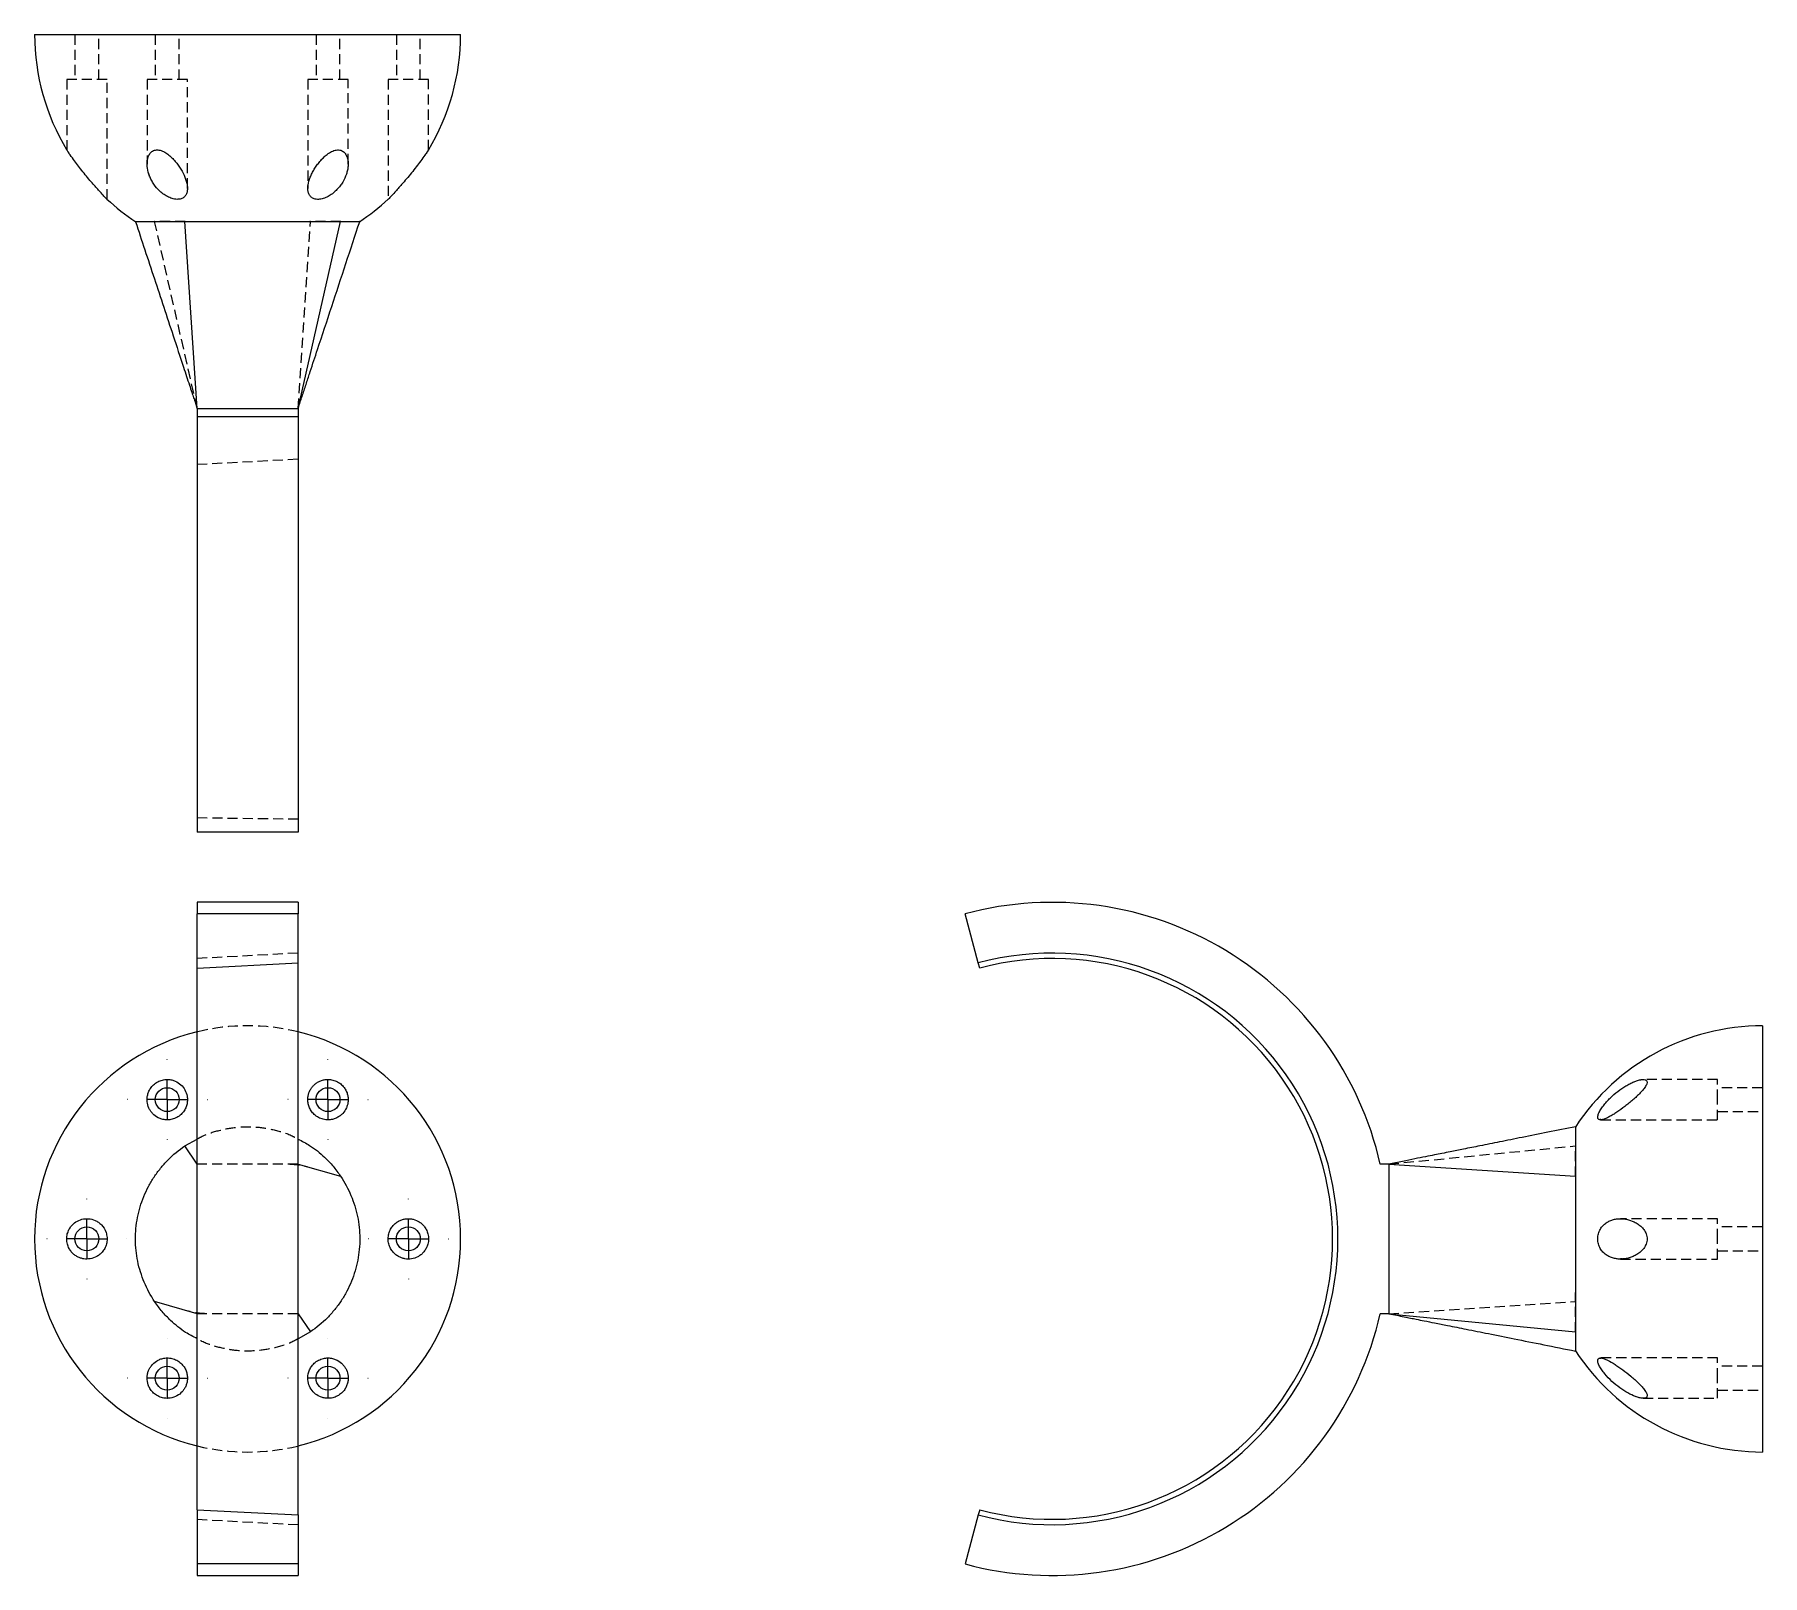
# Model space of a CAD drawing. Header units: millimetres. Extents: x 56 to 273, y 15 to 208.
import ezdxf

# ---------------------------------------------------------------- set-up
doc = ezdxf.new("R2010")
doc.units = ezdxf.units.MM
doc.linetypes.add('HIDDEN', pattern=[1.905, 1.27, -0.635])
doc.layers.add('10', color=7, linetype='Continuous')

# ---------------------------------------------------------------- blocks, each defined once
blk = doc.blocks.new('SW_CENTERMARKSYMBOL_0')
at = {"layer": '10', "color": 0}
for p, q in [((0, 5), (0, 5.03)), ((0, 0), (0, 2.5)), ((-5, 0), (-5.03, 0)), ((0, 0), (-2.5, 0)), ((0, 0), (0, -2.5)), ((0, 0), (2.5, 0)), ((5, 0), (5.03, 0)), ((0, -5), (0, -5.03))]:
    blk.add_line(p, q, dxfattribs=at)
blk = doc.blocks.new('SW_CENTERMARKSYMBOL_1')
at = {"layer": '10', "color": 0}
for p, q in [((0, 5), (0, 5.03)), ((0, 0), (0, 2.5)), ((-5, 0), (-5.03, 0)), ((0, 0), (-2.5, 0)), ((0, 0), (0, -2.5)), ((0, 0), (2.5, 0)), ((5, 0), (5.03, 0)), ((0, -5), (0, -5.03))]:
    blk.add_line(p, q, dxfattribs=at)
blk = doc.blocks.new('SW_CENTERMARKSYMBOL_2')
at = {"layer": '10', "color": 0}
for p, q in [((0, 5), (0, 5.03)), ((0, 0), (0, 2.5)), ((-5, 0), (-5.03, 0)), ((0, 0), (-2.5, 0)), ((0, 0), (0, -2.5)), ((0, 0), (2.5, 0)), ((5, 0), (5.03, 0)), ((0, -5), (0, -5.03))]:
    blk.add_line(p, q, dxfattribs=at)
blk = doc.blocks.new('SW_CENTERMARKSYMBOL_3')
at = {"layer": '10', "color": 0}
for p, q in [((0, 5), (0, 5.03)), ((0, 0), (0, 2.5)), ((-5, 0), (-5.03, 0)), ((0, 0), (-2.5, 0)), ((0, 0), (0, -2.5)), ((0, 0), (2.5, 0)), ((5, 0), (5.03, 0)), ((0, -5), (0, -5.03))]:
    blk.add_line(p, q, dxfattribs=at)
blk = doc.blocks.new('SW_CENTERMARKSYMBOL_4')
at = {"layer": '10', "color": 0}
for p, q in [((0, 5), (0, 5.03)), ((0, 0), (0, 2.5)), ((-5, 0), (-5.03, 0)), ((0, 0), (-2.5, 0)), ((0, 0), (0, -2.5)), ((0, 0), (2.5, 0)), ((5, 0), (5.03, 0)), ((0, -5), (0, -5.03))]:
    blk.add_line(p, q, dxfattribs=at)
blk = doc.blocks.new('SW_CENTERMARKSYMBOL_5')
at = {"layer": '10', "color": 0}
for p, q in [((0, 5), (0, 5.03)), ((0, 0), (0, 2.5)), ((-5, 0), (-5.03, 0)), ((0, 0), (-2.5, 0)), ((0, 0), (0, -2.5)), ((0, 0), (2.5, 0)), ((5, 0), (5.03, 0)), ((0, -5), (0, -5.03))]:
    blk.add_line(p, q, dxfattribs=at)

msp = doc.modelspace()

# ---------------------------------------------------------------- linework, layer by layer
at = {"color": 7, "linetype": 'Continuous', "lineweight": 25}
for p, q in [((56.28, 208), (109.72, 208)), ((76.67, 161.12), (75.13, 184.56)), ((89.33, 161.12), (94.66, 184.56)), ((76.67, 161.12), (89.33, 161.12)), ((76.67, 161.12), (76.67, 160.06)), ((89.33, 161.12), (89.33, 160.06)), ((89.33, 160.06), (76.67, 160.06)), ((76.67, 160.06), (76.67, 108)), ((89.33, 160.06), (89.33, 108)), ((89.33, 108), (76.67, 108)), ((89.33, 99.2), (76.67, 99.2)), ((76.67, 99.2), (76.67, 97.76)), ((89.33, 97.76), (76.67, 97.76)), ((76.67, 90.96), (76.67, 97.76)), ((89.33, 99.2), (89.33, 97.76)), ((89.33, 91.61), (89.33, 97.76)), ((174.65, 91.61), (173, 97.76)), ((76.67, 90.96), (89.33, 91.61)), ((89.33, 22.39), (89.33, 91.61)), ((174.82, 90.96), (174.65, 91.61)), ((76.67, 23.04), (76.67, 90.96)), ((273, 83.72), (273, 30.28)), ((75.13, 68.66), (76.67, 69.52)), ((76.67, 66.38), (75.13, 68.66)), ((89.33, 66.38), (94.66, 64.87)), ((226.12, 66.38), (225.06, 66.38)), ((226.12, 66.38), (226.12, 47.62)), ((226.12, 66.38), (249.56, 64.87)), ((76.67, 47.62), (71.34, 49.13)), ((89.33, 47.62), (90.87, 45.34)), ((226.12, 47.62), (225.06, 47.62)), ((226.12, 47.62), (249.56, 45.34)), ((90.87, 45.34), (89.33, 44.48)), ((76.67, 23.04), (89.33, 22.39)), ((76.67, 23.04), (76.67, 16.24)), ((89.33, 22.39), (89.33, 16.24)), ((174.65, 22.39), (173, 16.24)), ((174.82, 23.04), (174.65, 22.39)), ((89.33, 16.24), (76.67, 16.24)), ((76.67, 16.24), (76.67, 14.8)), ((89.33, 16.24), (89.33, 14.8)), ((76.67, 14.8), (89.33, 14.8))]:
    msp.add_line(p, q, dxfattribs=at)
at = {"color": 7, "linetype": 'HIDDEN', "lineweight": 18}
for p, q in [((61.34, 208), (61.34, 202.37)), ((64.34, 202.37), (64.34, 208)), ((71.42, 208), (71.42, 202.37)), ((74.42, 202.37), (74.42, 208)), ((91.58, 208), (91.58, 202.37)), ((94.58, 202.37), (94.58, 208)), ((101.66, 208), (101.66, 202.37)), ((104.66, 202.37), (104.66, 208)), ((65.37, 202.37), (60.31, 202.37)), ((60.31, 202.37), (60.31, 193.52)), ((65.37, 187.36), (65.37, 202.37)), ((75.45, 202.37), (70.39, 202.37)), ((70.39, 202.37), (70.39, 191.77)), ((75.45, 188.72), (75.45, 202.37)), ((95.61, 202.37), (90.55, 202.37)), ((90.55, 202.37), (90.55, 188.72)), ((95.61, 191.77), (95.61, 202.37)), ((105.69, 202.37), (100.63, 202.37)), ((100.63, 202.37), (100.63, 187.36)), ((105.69, 193.52), (105.69, 202.37)), ((92.06, 192.08), (92.58, 192.63)), ((70.7, 190.29), (70.57, 190.65)), ((75.45, 188.71), (75.45, 188.72)), ((76.67, 161.12), (71.34, 184.56)), ((89.33, 161.12), (90.87, 184.56)), ((90.87, 184.56), (90.82, 184.56)), ((89.33, 154.75), (76.67, 154.08)), ((76.67, 109.82), (89.33, 109.65)), ((89.33, 92.83), (76.67, 92.16)), ((256.78, 76.65), (257.31, 76.85)), ((257.46, 76.89), (258.04, 76.98)), ((267.37, 76.99), (258.04, 76.99)), ((258.04, 76.99), (258.04, 76.99)), ((267.37, 74.46), (267.37, 76.99)), ((273, 75.96), (267.37, 75.96)), ((267.37, 71.93), (267.37, 74.46)), ((252.72, 71.95), (252.6, 71.96)), ((252.7, 71.93), (267.37, 71.93)), ((267.37, 72.96), (273, 72.96)), ((226.12, 66.38), (249.56, 68.66)), ((89.33, 66.38), (76.67, 66.38)), ((267.37, 59.53), (255.18, 59.53)), ((255.18, 59.53), (255.18, 59.53)), ((267.37, 57), (267.37, 59.53)), ((273, 58.5), (267.37, 58.5)), ((267.37, 54.47), (267.37, 57)), ((255.45, 54.49), (255.19, 54.49)), ((255.19, 54.47), (267.37, 54.47)), ((267.37, 55.5), (273, 55.5)), ((249.56, 49.13), (249.56, 50.27)), ((226.12, 47.62), (249.56, 49.13)), ((89.33, 47.62), (76.67, 47.62)), ((252.61, 42.06), (252.72, 42.05)), ((267.37, 42.07), (252.71, 42.07)), ((267.37, 39.54), (267.37, 42.07)), ((273, 41.04), (267.37, 41.04)), ((267.37, 37.01), (267.37, 39.54)), ((257.15, 37.2), (256.78, 37.36)), ((258.02, 37.01), (267.37, 37.01)), ((267.37, 38.04), (273, 38.04)), ((76.67, 21.84), (89.33, 21.17))]:
    msp.add_line(p, q, dxfattribs=at)
at = {"color": 7, "linetype": 'Continuous', "lineweight": 25}
for centre in [(72.92, 74.46), (93.08, 74.46), (62.84, 57), (103.16, 57), (72.92, 39.54), (93.08, 39.54)]:
    msp.add_circle(centre, 1.5, dxfattribs=at)
for centre, radius, start, end in [((84.41, 208.05), 28.13, 180.105, 211.1028), ((81.59, 208.05), 28.13, 328.8957, 359.895), ((84.41, 208.05), 28.13, 227.3581, 236.7221), ((81.59, 208.05), 28.13, 303.279, 312.6303), ((183.92, 57), 42.2, 12.8396, 105), ((183.92, 57), 35.83, 255, 105), ((183.92, 57), 35.16, 255, 105), ((83, 57), 26.72, 103.7002, 180), ((83, 57), 26.72, 283.7002, 76.2998), ((273.05, 55.59), 28.13, 90.105, 146.7219), ((83, 57), 26.72, 180, 256.2998), ((183.92, 57), 42.2, 255, 347.1604), ((273.05, 58.41), 28.13, 213.2792, 269.895)]:
    msp.add_arc(centre, radius, start, end, dxfattribs=at)
at = {"color": 7, "linetype": 'HIDDEN', "lineweight": 18}
for start, end in [(76.2998, 103.7002), (256.2998, 283.7002)]:
    msp.add_arc((83, 57), 26.72, start, end, dxfattribs=at)
at = {"color": 7, "linetype": 'Continuous', "lineweight": 25}
for points, knots in [([(65.35, 187.36), (65.36, 187.36), (65.37, 187.34), (65.22, 187.5), (64.87, 187.87), (64.38, 188.4), (63.86, 188.99), (63.34, 189.58), (62.78, 190.25), (62.2, 190.96), (61.65, 191.67), (61.11, 192.39), (60.67, 193.02), (60.41, 193.39), (60.31, 193.54), (60.32, 193.53), (60.32, 193.52)], [0, 0, 0, 0, 0.0275418, 0.0883595, 0.1622668, 0.2608957, 0.3314124, 0.4037199, 0.4929333, 0.5843033, 0.6698942, 0.7575938, 0.864771, 0.932452, 0.9790029, 1, 1, 1, 1]), ([(70.61, 190.48), (70.67, 190.32), (70.74, 190.15), (70.89, 189.82), (70.98, 189.65), (71.28, 189.17), (71.51, 188.85), (71.94, 188.41), (72.09, 188.27), (72.42, 188.01), (72.6, 187.88), (72.98, 187.66), (73.17, 187.57), (73.58, 187.42), (73.78, 187.37), (74.18, 187.33), (74.36, 187.34), (74.69, 187.41), (74.84, 187.48), (75.07, 187.65), (75.17, 187.75), (75.31, 187.98), (75.37, 188.11), (75.43, 188.39), (75.45, 188.53), (75.45, 188.83), (75.44, 188.99), (75.37, 189.46), (75.27, 189.79), (75, 190.45), (74.84, 190.79), (74.43, 191.46), (74.19, 191.78), (73.79, 192.26), (73.65, 192.42), (73.34, 192.71), (73.18, 192.86), (72.83, 193.12), (72.65, 193.23), (72.26, 193.42), (72.06, 193.49), (71.77, 193.54), (71.67, 193.54), (71.49, 193.53), (71.4, 193.52), (71.15, 193.44), (71.01, 193.35), (70.78, 193.14), (70.7, 193.01), (70.55, 192.74), (70.5, 192.59), (70.43, 192.29), (70.4, 192.13), (70.38, 191.81), (70.39, 191.64), (70.43, 191.15), (70.5, 190.82), (70.61, 190.48)], [0, 0, 0, 0, 0.03125, 0.03125, 0.0625, 0.0625, 0.125, 0.125, 0.15625, 0.15625, 0.1875, 0.1875, 0.21875, 0.21875, 0.25, 0.25, 0.28125, 0.28125, 0.3125, 0.3125, 0.34375, 0.34375, 0.375, 0.375, 0.40625, 0.40625, 0.4375, 0.4375, 0.5, 0.5, 0.5625, 0.5625, 0.625, 0.625, 0.65625, 0.65625, 0.6875, 0.6875, 0.71875, 0.71875, 0.75, 0.75, 0.765625, 0.765625, 0.78125, 0.78125, 0.8125, 0.8125, 0.84375, 0.84375, 0.875, 0.875, 0.90625, 0.90625, 0.9375, 0.9375, 1, 1, 1, 1]), ([(92.07, 192.1), (91.94, 191.94), (91.81, 191.77), (91.57, 191.45), (91.46, 191.28), (91.26, 190.95), (91.17, 190.78), (91, 190.45), (90.93, 190.28), (90.73, 189.78), (90.63, 189.46), (90.56, 188.98), (90.55, 188.82), (90.55, 188.53), (90.57, 188.38), (90.64, 188.11), (90.69, 187.98), (90.84, 187.75), (90.93, 187.64), (91.11, 187.51), (91.18, 187.48), (91.32, 187.42), (91.4, 187.39), (91.57, 187.36), (91.66, 187.34), (91.84, 187.34), (91.94, 187.34), (92.13, 187.36), (92.23, 187.38), (92.43, 187.43), (92.54, 187.46), (92.84, 187.57), (93.04, 187.67), (93.41, 187.89), (93.59, 188.01), (93.92, 188.28), (94.07, 188.42), (94.35, 188.72), (94.48, 188.87), (94.72, 189.18), (94.83, 189.34), (95.12, 189.83), (95.28, 190.16), (95.44, 190.66), (95.49, 190.83), (95.56, 191.16), (95.59, 191.33), (95.61, 191.65), (95.62, 191.82), (95.6, 192.14), (95.57, 192.3), (95.5, 192.6), (95.44, 192.74), (95.3, 193.02), (95.21, 193.14), (94.98, 193.36), (94.84, 193.44), (94.51, 193.54), (94.32, 193.55), (93.93, 193.49), (93.73, 193.42), (93.35, 193.23), (93.16, 193.11), (92.82, 192.85), (92.65, 192.71), (92.35, 192.41), (92.21, 192.26), (92.07, 192.1)], [0, 0, 0, 0, 0.03125, 0.03125, 0.0625, 0.0625, 0.09375, 0.09375, 0.125, 0.125, 0.1875, 0.1875, 0.21875, 0.21875, 0.25, 0.25, 0.28125, 0.28125, 0.3125, 0.3125, 0.328125, 0.328125, 0.34375, 0.34375, 0.359375, 0.359375, 0.375, 0.375, 0.390625, 0.390625, 0.40625, 0.40625, 0.4375, 0.4375, 0.46875, 0.46875, 0.5, 0.5, 0.53125, 0.53125, 0.5625, 0.5625, 0.625, 0.625, 0.65625, 0.65625, 0.6875, 0.6875, 0.71875, 0.71875, 0.75, 0.75, 0.78125, 0.78125, 0.8125, 0.8125, 0.84375, 0.84375, 0.875, 0.875, 0.90625, 0.90625, 0.9375, 0.9375, 0.96875, 0.96875, 1, 1, 1, 1]), ([(105.68, 193.52), (105.68, 193.52), (105.68, 193.52), (105.52, 193.29), (105.21, 192.84), (104.73, 192.18), (104.16, 191.42), (103.56, 190.66), (102.93, 189.91), (102.37, 189.25), (101.87, 188.68), (101.4, 188.16), (100.99, 187.72), (100.73, 187.44), (100.62, 187.33), (100.64, 187.35), (100.64, 187.36)], [0, 0, 0, 0, 0.035794, 0.089068, 0.166221, 0.265693, 0.359509, 0.456135, 0.548216, 0.642735, 0.708579, 0.776022, 0.867964, 0.927368, 0.984826, 1, 1, 1, 1]), ([(68.94, 184.54), (69.33, 183.37), (70.11, 180.99), (71.29, 177.42), (72.48, 173.82), (73.71, 170.1), (74.65, 167.23), (75.33, 165.18), (75.68, 164.11), (76, 163.16), (76.24, 162.42), (76.42, 161.9), (76.54, 161.54), (76.61, 161.3), (76.66, 161.16), (76.67, 161.13), (76.67, 161.12)], [0, 0, 0, 0, 0.133706, 0.271373, 0.405652, 0.542566, 0.692745, 0.738083, 0.778652, 0.813597, 0.845394, 0.877823, 0.912432, 0.948958, 0.986135, 1, 1, 1, 1]), ([(68.99, 184.56), (68.98, 184.56), (68.94, 184.56), (69.32, 184.56), (70.08, 184.56), (71.24, 184.56), (72.55, 184.56), (73.87, 184.56), (74.71, 184.56), (75.13, 184.56)], [0, 0, 0, 0, 0.0840635, 0.254233, 0.4293738, 0.5993471, 0.7742716, 0.8864529, 1, 1, 1, 1]), ([(75.13, 184.56), (75.9, 184.56), (76.71, 184.56), (77.98, 184.56), (78.41, 184.56), (79.29, 184.56), (79.74, 184.56), (81.1, 184.56), (82.01, 184.56), (83.38, 184.56), (83.85, 184.56), (84.77, 184.56), (85.23, 184.56), (86.58, 184.56), (87.45, 184.56), (88.74, 184.56), (89.16, 184.56), (89.97, 184.56), (90.37, 184.56), (91.13, 184.56), (91.5, 184.56), (92.21, 184.56), (92.56, 184.56), (93.55, 184.56), (94.14, 184.56), (94.66, 184.56)], [0, 0, 0, 0, 0.125, 0.125, 0.1875, 0.1875, 0.25, 0.25, 0.375, 0.375, 0.4375, 0.4375, 0.5, 0.5, 0.625, 0.625, 0.6875, 0.6875, 0.75, 0.75, 0.8125, 0.8125, 0.875, 0.875, 1, 1, 1, 1]), ([(89.33, 161.12), (89.36, 161.21), (89.54, 161.74), (89.9, 162.84), (90.38, 164.29), (90.85, 165.73), (91.31, 167.13), (92.21, 169.84), (93.55, 173.9), (95.31, 179.25), (96.48, 182.8), (97.06, 184.54)], [0, 0, 0, 0, 0.012049, 0.0729357, 0.1366797, 0.197702, 0.2571404, 0.316191, 0.5458002, 0.7769922, 1, 1, 1, 1]), ([(94.66, 184.56), (95.06, 184.56), (95.89, 184.56), (96.65, 184.56), (97.05, 184.56), (97.02, 184.56), (97.01, 184.56)], [0, 0, 0, 0, 0.280538, 0.569209, 0.849689, 1, 1, 1, 1]), ([(70.61, 73.41), (70.67, 73.29), (70.74, 73.17), (70.89, 72.94), (70.98, 72.83), (71.28, 72.51), (71.51, 72.33), (71.94, 72.12), (72.09, 72.06), (72.42, 71.97), (72.6, 71.94), (72.98, 71.92), (73.17, 71.93), (73.58, 72.01), (73.78, 72.07), (74.18, 72.25), (74.36, 72.37), (74.69, 72.64), (74.84, 72.79), (75.07, 73.11), (75.17, 73.28), (75.31, 73.62), (75.37, 73.78), (75.43, 74.11), (75.45, 74.27), (75.45, 74.59), (75.44, 74.74), (75.37, 75.17), (75.27, 75.44), (75, 75.92), (74.84, 76.14), (74.43, 76.51), (74.19, 76.67), (73.79, 76.84), (73.65, 76.89), (73.34, 76.96), (73.18, 76.98), (72.83, 77), (72.65, 76.98), (72.26, 76.91), (72.06, 76.85), (71.77, 76.71), (71.67, 76.66), (71.49, 76.55), (71.4, 76.49), (71.15, 76.28), (71.01, 76.13), (70.78, 75.83), (70.7, 75.68), (70.55, 75.37), (70.5, 75.22), (70.43, 74.92), (70.4, 74.77), (70.38, 74.48), (70.39, 74.34), (70.43, 73.93), (70.5, 73.67), (70.61, 73.41)], [0, 0, 0, 0, 0.03125, 0.03125, 0.0625, 0.0625, 0.125, 0.125, 0.15625, 0.15625, 0.1875, 0.1875, 0.21875, 0.21875, 0.25, 0.25, 0.28125, 0.28125, 0.3125, 0.3125, 0.34375, 0.34375, 0.375, 0.375, 0.40625, 0.40625, 0.4375, 0.4375, 0.5, 0.5, 0.5625, 0.5625, 0.625, 0.625, 0.65625, 0.65625, 0.6875, 0.6875, 0.71875, 0.71875, 0.75, 0.75, 0.765625, 0.765625, 0.78125, 0.78125, 0.8125, 0.8125, 0.84375, 0.84375, 0.875, 0.875, 0.90625, 0.90625, 0.9375, 0.9375, 1, 1, 1, 1]), ([(92.07, 76.78), (91.94, 76.72), (91.81, 76.65), (91.57, 76.5), (91.46, 76.41), (91.26, 76.23), (91.17, 76.13), (91, 75.91), (90.93, 75.8), (90.73, 75.43), (90.63, 75.17), (90.56, 74.73), (90.55, 74.58), (90.55, 74.27), (90.57, 74.11), (90.64, 73.78), (90.69, 73.61), (90.84, 73.27), (90.93, 73.1), (91.11, 72.86), (91.18, 72.79), (91.32, 72.63), (91.4, 72.56), (91.57, 72.43), (91.66, 72.36), (91.84, 72.25), (91.94, 72.2), (92.13, 72.11), (92.23, 72.07), (92.43, 72.01), (92.54, 71.98), (92.84, 71.93), (93.04, 71.92), (93.41, 71.94), (93.59, 71.97), (93.92, 72.06), (94.07, 72.12), (94.35, 72.27), (94.48, 72.35), (94.72, 72.53), (94.83, 72.63), (95.12, 72.94), (95.28, 73.17), (95.44, 73.55), (95.49, 73.68), (95.56, 73.94), (95.59, 74.07), (95.61, 74.35), (95.62, 74.49), (95.6, 74.78), (95.57, 74.93), (95.5, 75.23), (95.44, 75.38), (95.3, 75.69), (95.21, 75.84), (94.98, 76.14), (94.84, 76.29), (94.51, 76.56), (94.32, 76.67), (93.93, 76.85), (93.73, 76.91), (93.35, 76.98), (93.16, 77), (92.82, 76.98), (92.65, 76.96), (92.35, 76.89), (92.21, 76.84), (92.07, 76.78)], [0, 0, 0, 0, 0.03125, 0.03125, 0.0625, 0.0625, 0.09375, 0.09375, 0.125, 0.125, 0.1875, 0.1875, 0.21875, 0.21875, 0.25, 0.25, 0.28125, 0.28125, 0.3125, 0.3125, 0.328125, 0.328125, 0.34375, 0.34375, 0.359375, 0.359375, 0.375, 0.375, 0.390625, 0.390625, 0.40625, 0.40625, 0.4375, 0.4375, 0.46875, 0.46875, 0.5, 0.5, 0.53125, 0.53125, 0.5625, 0.5625, 0.625, 0.625, 0.65625, 0.65625, 0.6875, 0.6875, 0.71875, 0.71875, 0.75, 0.75, 0.78125, 0.78125, 0.8125, 0.8125, 0.84375, 0.84375, 0.875, 0.875, 0.90625, 0.90625, 0.9375, 0.9375, 0.96875, 0.96875, 1, 1, 1, 1]), ([(257.1, 76.78), (256.94, 76.72), (256.77, 76.65), (256.45, 76.5), (256.28, 76.41), (255.95, 76.23), (255.78, 76.13), (255.45, 75.91), (255.28, 75.8), (254.78, 75.43), (254.46, 75.17), (253.98, 74.73), (253.82, 74.58), (253.53, 74.27), (253.38, 74.11), (253.11, 73.78), (252.98, 73.61), (252.75, 73.27), (252.64, 73.1), (252.51, 72.86), (252.48, 72.79), (252.42, 72.63), (252.39, 72.56), (252.36, 72.43), (252.34, 72.36), (252.34, 72.25), (252.34, 72.2), (252.36, 72.11), (252.38, 72.07), (252.43, 72.01), (252.46, 71.98), (252.57, 71.93), (252.67, 71.92), (252.89, 71.94), (253.01, 71.97), (253.28, 72.06), (253.42, 72.12), (253.72, 72.27), (253.87, 72.35), (254.18, 72.53), (254.34, 72.63), (254.83, 72.94), (255.16, 73.17), (255.66, 73.55), (255.83, 73.68), (256.16, 73.94), (256.33, 74.07), (256.65, 74.35), (256.82, 74.49), (257.14, 74.78), (257.3, 74.93), (257.6, 75.23), (257.74, 75.38), (258.02, 75.69), (258.14, 75.84), (258.36, 76.14), (258.44, 76.29), (258.54, 76.56), (258.55, 76.67), (258.49, 76.85), (258.42, 76.91), (258.23, 76.98), (258.11, 77), (257.85, 76.98), (257.71, 76.96), (257.41, 76.89), (257.26, 76.84), (257.1, 76.78)], [0, 0, 0, 0, 0.03125, 0.03125, 0.0625, 0.0625, 0.09375, 0.09375, 0.125, 0.125, 0.1875, 0.1875, 0.21875, 0.21875, 0.25, 0.25, 0.28125, 0.28125, 0.3125, 0.3125, 0.328125, 0.328125, 0.34375, 0.34375, 0.359375, 0.359375, 0.375, 0.375, 0.390625, 0.390625, 0.40625, 0.40625, 0.4375, 0.4375, 0.46875, 0.46875, 0.5, 0.5, 0.53125, 0.53125, 0.5625, 0.5625, 0.625, 0.625, 0.65625, 0.65625, 0.6875, 0.6875, 0.71875, 0.71875, 0.75, 0.75, 0.78125, 0.78125, 0.8125, 0.8125, 0.84375, 0.84375, 0.875, 0.875, 0.90625, 0.90625, 0.9375, 0.9375, 0.96875, 0.96875, 1, 1, 1, 1]), ([(89.33, 69.51), (89.82, 69.26), (91.02, 68.65), (92.47, 67.45), (93.75, 66.13), (94.35, 65.29), (94.66, 64.87)], [0, 0, 0, 0, 0.230492, 0.566419, 0.781897, 1, 1, 1, 1]), ([(249.55, 71.06), (248.39, 70.83), (246.16, 70.39), (242.99, 69.75), (240.15, 69.18), (237.7, 68.69), (235.64, 68.28), (234.05, 67.96), (232.84, 67.72), (231.8, 67.51), (230.67, 67.29), (229.33, 67.02), (227.8, 66.7), (226.7, 66.49), (226.12, 66.38)], [0, 0, 0, 0, 0.1472344, 0.2843619, 0.4049532, 0.509009, 0.5965295, 0.667515, 0.7116896, 0.7512556, 0.7993893, 0.856951, 0.9239179, 1, 1, 1, 1]), ([(249.56, 71.01), (249.56, 71.02), (249.56, 71.06), (249.56, 70.68), (249.56, 69.92), (249.56, 68.77), (249.56, 67.45), (249.56, 66.13), (249.56, 65.29), (249.56, 64.87)], [0, 0, 0, 0, 0.0839856, 0.2541469, 0.4292758, 0.599265, 0.7742048, 0.886419, 1, 1, 1, 1]), ([(71.34, 49.13), (70.82, 49.9), (70.39, 50.71), (69.86, 51.98), (69.7, 52.41), (69.43, 53.29), (69.31, 53.74), (69.03, 55.1), (68.94, 56.01), (68.93, 57.38), (68.95, 57.85), (69.04, 58.77), (69.1, 59.23), (69.37, 60.58), (69.63, 61.45), (70.15, 62.74), (70.35, 63.16), (70.78, 63.97), (71.01, 64.37), (71.51, 65.13), (71.79, 65.5), (72.36, 66.21), (72.67, 66.56), (73.65, 67.55), (74.36, 68.14), (75.13, 68.66)], [0, 0, 0, 0, 0.125, 0.125, 0.1875, 0.1875, 0.25, 0.25, 0.375, 0.375, 0.4375, 0.4375, 0.5, 0.5, 0.625, 0.625, 0.6875, 0.6875, 0.75, 0.75, 0.8125, 0.8125, 0.875, 0.875, 1, 1, 1, 1]), ([(94.66, 64.87), (95.18, 64.1), (95.61, 63.29), (96.14, 62.02), (96.3, 61.59), (96.57, 60.71), (96.69, 60.26), (96.97, 58.9), (97.06, 57.99), (97.07, 56.62), (97.05, 56.15), (96.96, 55.23), (96.9, 54.77), (96.63, 53.42), (96.37, 52.55), (95.85, 51.26), (95.65, 50.84), (95.22, 50.03), (94.99, 49.63), (94.49, 48.87), (94.21, 48.5), (93.64, 47.79), (93.33, 47.44), (92.35, 46.45), (91.64, 45.86), (90.87, 45.34)], [0, 0, 0, 0, 0.125, 0.125, 0.1875, 0.1875, 0.25, 0.25, 0.375, 0.375, 0.4375, 0.4375, 0.5, 0.5, 0.625, 0.625, 0.6875, 0.6875, 0.75, 0.75, 0.8125, 0.8125, 0.875, 0.875, 1, 1, 1, 1]), ([(249.56, 64.87), (249.56, 64.1), (249.56, 63.29), (249.56, 62.02), (249.56, 61.59), (249.56, 60.71), (249.56, 60.26), (249.56, 58.9), (249.56, 57.99), (249.56, 56.62), (249.56, 56.15), (249.56, 55.23), (249.56, 54.77), (249.56, 53.42), (249.56, 52.55), (249.56, 51.26), (249.56, 50.84), (249.56, 50.03), (249.56, 49.63), (249.56, 48.87), (249.56, 48.5), (249.56, 47.79), (249.56, 47.44), (249.56, 46.45), (249.56, 45.86), (249.56, 45.34)], [0, 0, 0, 0, 0.125, 0.125, 0.1875, 0.1875, 0.25, 0.25, 0.375, 0.375, 0.4375, 0.4375, 0.5, 0.5, 0.625, 0.625, 0.6875, 0.6875, 0.75, 0.75, 0.8125, 0.8125, 0.875, 0.875, 1, 1, 1, 1]), ([(60.43, 56.21), (60.5, 56.02), (60.58, 55.85), (60.76, 55.55), (60.86, 55.42), (61.07, 55.18), (61.18, 55.08), (61.42, 54.9), (61.54, 54.82), (61.79, 54.69), (61.92, 54.64), (62.18, 54.55), (62.31, 54.52), (62.71, 54.46), (62.99, 54.46), (63.55, 54.55), (63.82, 54.65), (64.23, 54.88), (64.36, 54.97), (64.61, 55.18), (64.73, 55.31), (64.96, 55.6), (65.06, 55.76), (65.22, 56.12), (65.29, 56.32), (65.35, 56.63), (65.36, 56.74), (65.37, 56.96), (65.37, 57.07), (65.36, 57.28), (65.34, 57.39), (65.3, 57.6), (65.28, 57.7), (65.11, 58.19), (64.9, 58.51), (64.54, 58.89), (64.41, 58.99), (64.15, 59.17), (64.01, 59.25), (63.6, 59.43), (63.32, 59.5), (62.76, 59.55), (62.49, 59.52), (61.96, 59.39), (61.7, 59.28), (61.22, 58.97), (60.99, 58.76), (60.7, 58.36), (60.61, 58.21), (60.49, 57.95), (60.46, 57.86), (60.4, 57.67), (60.37, 57.57), (60.33, 57.36), (60.32, 57.26), (60.31, 57.04), (60.31, 56.93), (60.32, 56.72), (60.34, 56.61), (60.38, 56.4), (60.4, 56.3), (60.43, 56.21)], [0, 0, 0, 0, 0.03125, 0.03125, 0.0625, 0.0625, 0.09375, 0.09375, 0.125, 0.125, 0.15625, 0.15625, 0.1875, 0.1875, 0.25, 0.25, 0.3125, 0.3125, 0.34375, 0.34375, 0.375, 0.375, 0.40625, 0.40625, 0.4375, 0.4375, 0.453125, 0.453125, 0.46875, 0.46875, 0.484375, 0.484375, 0.5, 0.5, 0.5625, 0.5625, 0.59375, 0.59375, 0.625, 0.625, 0.6875, 0.6875, 0.75, 0.75, 0.8125, 0.8125, 0.875, 0.875, 0.90625, 0.90625, 0.921875, 0.921875, 0.9375, 0.9375, 0.953125, 0.953125, 0.96875, 0.96875, 0.984375, 0.984375, 1, 1, 1, 1]), ([(105.56, 56.21), (105.63, 56.4), (105.67, 56.6), (105.69, 56.93), (105.69, 57.04), (105.68, 57.26), (105.67, 57.36), (105.61, 57.67), (105.55, 57.86), (105.39, 58.21), (105.3, 58.36), (105.11, 58.63), (105, 58.75), (104.78, 58.95), (104.66, 59.05), (104.29, 59.28), (104.04, 59.39), (103.64, 59.49), (103.51, 59.51), (103.23, 59.53), (103.1, 59.53), (102.82, 59.51), (102.68, 59.49), (102.4, 59.42), (102.26, 59.37), (101.99, 59.25), (101.85, 59.17), (101.59, 58.99), (101.46, 58.89), (101.22, 58.64), (101.11, 58.5), (100.91, 58.17), (100.82, 57.99), (100.69, 57.6), (100.65, 57.39), (100.62, 56.95), (100.63, 56.74), (100.71, 56.31), (100.78, 56.12), (100.95, 55.76), (101.05, 55.59), (101.27, 55.31), (101.39, 55.18), (101.64, 54.97), (101.77, 54.88), (102.05, 54.72), (102.18, 54.66), (102.46, 54.56), (102.6, 54.53), (102.87, 54.48), (103.01, 54.47), (103.29, 54.47), (103.42, 54.48), (103.83, 54.54), (104.09, 54.63), (104.46, 54.82), (104.59, 54.9), (104.82, 55.08), (104.93, 55.18), (105.14, 55.42), (105.24, 55.55), (105.42, 55.85), (105.5, 56.02), (105.56, 56.21)], [0, 0, 0, 0, 0.03125, 0.03125, 0.046875, 0.046875, 0.0625, 0.0625, 0.09375, 0.09375, 0.125, 0.125, 0.15625, 0.15625, 0.1875, 0.1875, 0.25, 0.25, 0.28125, 0.28125, 0.3125, 0.3125, 0.34375, 0.34375, 0.375, 0.375, 0.40625, 0.40625, 0.4375, 0.4375, 0.46875, 0.46875, 0.5, 0.5, 0.53125, 0.53125, 0.5625, 0.5625, 0.59375, 0.59375, 0.625, 0.625, 0.65625, 0.65625, 0.6875, 0.6875, 0.71875, 0.71875, 0.75, 0.75, 0.78125, 0.78125, 0.8125, 0.8125, 0.875, 0.875, 0.90625, 0.90625, 0.9375, 0.9375, 0.96875, 0.96875, 1, 1, 1, 1]), ([(258.35, 56.21), (258.44, 56.4), (258.51, 56.6), (258.54, 56.93), (258.54, 57.04), (258.52, 57.26), (258.5, 57.36), (258.42, 57.67), (258.33, 57.86), (258.11, 58.21), (257.98, 58.36), (257.7, 58.63), (257.55, 58.75), (257.24, 58.95), (257.08, 59.05), (256.6, 59.28), (256.27, 59.39), (255.77, 59.49), (255.6, 59.51), (255.27, 59.53), (255.1, 59.53), (254.77, 59.51), (254.61, 59.49), (254.29, 59.42), (254.13, 59.37), (253.82, 59.25), (253.67, 59.17), (253.37, 58.99), (253.23, 58.89), (252.97, 58.64), (252.85, 58.5), (252.64, 58.17), (252.54, 57.99), (252.41, 57.6), (252.36, 57.39), (252.33, 56.95), (252.34, 56.74), (252.43, 56.31), (252.5, 56.12), (252.68, 55.76), (252.78, 55.59), (253.02, 55.31), (253.15, 55.18), (253.43, 54.97), (253.58, 54.88), (253.88, 54.72), (254.04, 54.66), (254.35, 54.56), (254.51, 54.53), (254.84, 54.48), (255, 54.47), (255.33, 54.47), (255.5, 54.48), (256, 54.54), (256.33, 54.63), (256.82, 54.82), (256.99, 54.9), (257.3, 55.08), (257.46, 55.18), (257.75, 55.42), (257.89, 55.55), (258.15, 55.85), (258.26, 56.02), (258.35, 56.21)], [0, 0, 0, 0, 0.03125, 0.03125, 0.046875, 0.046875, 0.0625, 0.0625, 0.09375, 0.09375, 0.125, 0.125, 0.15625, 0.15625, 0.1875, 0.1875, 0.25, 0.25, 0.28125, 0.28125, 0.3125, 0.3125, 0.34375, 0.34375, 0.375, 0.375, 0.40625, 0.40625, 0.4375, 0.4375, 0.46875, 0.46875, 0.5, 0.5, 0.53125, 0.53125, 0.5625, 0.5625, 0.59375, 0.59375, 0.625, 0.625, 0.65625, 0.65625, 0.6875, 0.6875, 0.71875, 0.71875, 0.75, 0.75, 0.78125, 0.78125, 0.8125, 0.8125, 0.875, 0.875, 0.90625, 0.90625, 0.9375, 0.9375, 0.96875, 0.96875, 1, 1, 1, 1]), ([(76.67, 44.49), (76.18, 44.74), (74.98, 45.35), (73.53, 46.55), (72.25, 47.87), (71.65, 48.71), (71.34, 49.13)], [0, 0, 0, 0, 0.230492, 0.566419, 0.781897, 1, 1, 1, 1]), ([(226.12, 47.62), (226.46, 47.56), (227.09, 47.43), (228.01, 47.25), (228.82, 47.08), (229.68, 46.91), (230.68, 46.71), (231.98, 46.45), (233.74, 46.1), (235.99, 45.65), (238.78, 45.09), (242.02, 44.44), (245.66, 43.72), (248.22, 43.2), (249.55, 42.94)], [0, 0, 0, 0, 0.048941, 0.09134, 0.127205, 0.157205, 0.19911, 0.25408, 0.322176, 0.421216, 0.539157, 0.675999, 0.831742, 1, 1, 1, 1]), ([(249.56, 45.34), (249.56, 44.94), (249.56, 44.11), (249.56, 43.35), (249.56, 42.95), (249.56, 42.98), (249.56, 42.99)], [0, 0, 0, 0, 0.280509, 0.569152, 0.849598, 1, 1, 1, 1]), ([(72.18, 37.12), (72.38, 37.06), (72.57, 37.03), (72.94, 37), (73.11, 37.01), (73.6, 37.08), (73.88, 37.18), (74.38, 37.46), (74.6, 37.63), (74.88, 37.93), (74.96, 38.04), (75.11, 38.27), (75.18, 38.39), (75.29, 38.64), (75.34, 38.78), (75.41, 39.06), (75.43, 39.2), (75.46, 39.51), (75.45, 39.66), (75.42, 39.98), (75.38, 40.15), (75.28, 40.48), (75.2, 40.65), (75.01, 40.98), (74.89, 41.15), (74.67, 41.37), (74.59, 41.44), (74.43, 41.58), (74.34, 41.64), (74.15, 41.76), (74.06, 41.81), (73.86, 41.89), (73.76, 41.93), (73.45, 42.02), (73.25, 42.06), (72.86, 42.08), (72.67, 42.07), (72.32, 42.01), (72.15, 41.96), (71.85, 41.84), (71.71, 41.77), (71.32, 41.52), (71.1, 41.33), (70.84, 40.99), (70.77, 40.88), (70.63, 40.64), (70.58, 40.51), (70.49, 40.26), (70.45, 40.12), (70.4, 39.85), (70.39, 39.71), (70.39, 39.29), (70.43, 38.99), (70.59, 38.54), (70.66, 38.39), (70.84, 38.08), (70.96, 37.93), (71.24, 37.64), (71.41, 37.5), (71.68, 37.33), (71.78, 37.28), (71.98, 37.19), (72.08, 37.15), (72.18, 37.12)], [0, 0, 0, 0, 0.03125, 0.03125, 0.0625, 0.0625, 0.125, 0.125, 0.1875, 0.1875, 0.21875, 0.21875, 0.25, 0.25, 0.28125, 0.28125, 0.3125, 0.3125, 0.34375, 0.34375, 0.375, 0.375, 0.40625, 0.40625, 0.4375, 0.4375, 0.453125, 0.453125, 0.46875, 0.46875, 0.484375, 0.484375, 0.5, 0.5, 0.53125, 0.53125, 0.5625, 0.5625, 0.59375, 0.59375, 0.625, 0.625, 0.6875, 0.6875, 0.71875, 0.71875, 0.75, 0.75, 0.78125, 0.78125, 0.8125, 0.8125, 0.875, 0.875, 0.90625, 0.90625, 0.9375, 0.9375, 0.96875, 0.96875, 0.984375, 0.984375, 1, 1, 1, 1]), ([(92.06, 37.22), (92.19, 37.16), (92.34, 37.12), (92.64, 37.04), (92.81, 37.02), (93.06, 37.01), (93.15, 37.01), (93.34, 37.02), (93.43, 37.03), (93.62, 37.07), (93.72, 37.09), (93.92, 37.15), (94.02, 37.19), (94.21, 37.27), (94.31, 37.33), (94.5, 37.44), (94.58, 37.5), (94.75, 37.63), (94.83, 37.71), (94.97, 37.85), (95.03, 37.92), (95.21, 38.15), (95.3, 38.31), (95.44, 38.61), (95.49, 38.76), (95.57, 39.06), (95.59, 39.21), (95.62, 39.5), (95.61, 39.64), (95.57, 40.06), (95.5, 40.32), (95.34, 40.7), (95.27, 40.82), (95.12, 41.05), (95.03, 41.16), (94.74, 41.47), (94.5, 41.66), (94.08, 41.87), (93.93, 41.93), (93.59, 42.03), (93.42, 42.06), (93.05, 42.08), (92.85, 42.07), (92.45, 42), (92.24, 41.94), (91.94, 41.81), (91.85, 41.75), (91.66, 41.64), (91.57, 41.58), (91.32, 41.38), (91.18, 41.22), (90.94, 40.9), (90.84, 40.73), (90.69, 40.4), (90.64, 40.23), (90.53, 39.74), (90.53, 39.42), (90.63, 38.84), (90.72, 38.57), (90.99, 38.09), (91.16, 37.87), (91.56, 37.5), (91.79, 37.34), (92.06, 37.22)], [0, 0, 0, 0, 0.03125, 0.03125, 0.0625, 0.0625, 0.078125, 0.078125, 0.09375, 0.09375, 0.109375, 0.109375, 0.125, 0.125, 0.140625, 0.140625, 0.15625, 0.15625, 0.171875, 0.171875, 0.1875, 0.1875, 0.21875, 0.21875, 0.25, 0.25, 0.28125, 0.28125, 0.3125, 0.3125, 0.375, 0.375, 0.40625, 0.40625, 0.4375, 0.4375, 0.5, 0.5, 0.53125, 0.53125, 0.5625, 0.5625, 0.59375, 0.59375, 0.625, 0.625, 0.640625, 0.640625, 0.65625, 0.65625, 0.6875, 0.6875, 0.71875, 0.71875, 0.75, 0.75, 0.8125, 0.8125, 0.875, 0.875, 0.9375, 0.9375, 1, 1, 1, 1]), ([(257.08, 37.22), (257.24, 37.16), (257.4, 37.12), (257.7, 37.04), (257.84, 37.02), (258.04, 37.01), (258.1, 37.01), (258.22, 37.02), (258.27, 37.03), (258.37, 37.07), (258.41, 37.09), (258.48, 37.15), (258.5, 37.19), (258.54, 37.27), (258.54, 37.33), (258.53, 37.44), (258.52, 37.5), (258.47, 37.63), (258.44, 37.71), (258.36, 37.85), (258.31, 37.92), (258.15, 38.15), (258.03, 38.31), (257.76, 38.61), (257.61, 38.76), (257.3, 39.06), (257.15, 39.21), (256.83, 39.5), (256.66, 39.64), (256.17, 40.06), (255.84, 40.32), (255.33, 40.7), (255.16, 40.82), (254.83, 41.05), (254.67, 41.16), (254.19, 41.47), (253.87, 41.66), (253.43, 41.87), (253.29, 41.93), (253.02, 42.03), (252.89, 42.06), (252.67, 42.08), (252.58, 42.07), (252.43, 42), (252.38, 41.94), (252.34, 41.81), (252.34, 41.75), (252.34, 41.64), (252.35, 41.58), (252.41, 41.38), (252.47, 41.22), (252.64, 40.9), (252.74, 40.73), (252.97, 40.4), (253.1, 40.23), (253.51, 39.74), (253.81, 39.42), (254.45, 38.84), (254.77, 38.57), (255.43, 38.09), (255.77, 37.87), (256.44, 37.5), (256.76, 37.34), (257.08, 37.22)], [0, 0, 0, 0, 0.03125, 0.03125, 0.0625, 0.0625, 0.078125, 0.078125, 0.09375, 0.09375, 0.109375, 0.109375, 0.125, 0.125, 0.140625, 0.140625, 0.15625, 0.15625, 0.171875, 0.171875, 0.1875, 0.1875, 0.21875, 0.21875, 0.25, 0.25, 0.28125, 0.28125, 0.3125, 0.3125, 0.375, 0.375, 0.40625, 0.40625, 0.4375, 0.4375, 0.5, 0.5, 0.53125, 0.53125, 0.5625, 0.5625, 0.59375, 0.59375, 0.625, 0.625, 0.640625, 0.640625, 0.65625, 0.65625, 0.6875, 0.6875, 0.71875, 0.71875, 0.75, 0.75, 0.8125, 0.8125, 0.875, 0.875, 0.9375, 0.9375, 1, 1, 1, 1])]:
    msp.add_open_spline(points, degree=3, knots=knots, dxfattribs=at)
at = {"color": 7, "linetype": 'HIDDEN', "lineweight": 18}
for points, knots in [([(60.43, 193.35), (60.48, 193.29), (60.52, 193.22), (60.6, 193.12), (60.6, 193.11)], [0, 0, 0, 0, 0.926305, 1, 1, 1, 1]), ([(105.56, 193.35), (105.58, 193.38), (105.62, 193.44), (105.64, 193.46), (105.65, 193.48)], [0, 0, 0, 0, 0.367887, 1, 1, 1, 1]), ([(70.42, 191.47), (70.4, 191.53), (70.38, 191.63), (70.39, 191.73), (70.4, 191.77)], [0, 0, 0, 0, 0.549821, 1, 1, 1, 1]), ([(95.59, 191.93), (95.6, 191.89), (95.62, 191.84), (95.61, 191.79), (95.61, 191.78)], [0, 0, 0, 0, 0.696504, 1, 1, 1, 1]), ([(75.43, 188.98), (75.44, 188.89), (75.46, 188.78), (75.45, 188.68), (75.44, 188.65)], [0, 0, 0, 0, 0.770093, 1, 1, 1, 1]), ([(75.18, 184.56), (74.55, 184.56), (73.51, 184.56), (72.25, 184.56), (71.65, 184.56), (71.34, 184.56)], [0, 0, 0, 0, 0.430641, 0.713597, 1, 1, 1, 1]), ([(94.69, 184.56), (94.22, 184.56), (93.45, 184.56), (92.13, 184.56), (91.29, 184.56), (90.87, 184.56)], [0, 0, 0, 0, 0.430665, 0.71361, 1, 1, 1, 1]), ([(76.67, 69.52), (76.84, 69.62), (77.7, 70.11), (79.41, 70.65), (81.76, 71.08), (84.14, 71.09), (86.49, 70.68), (88.24, 70.14), (89.13, 69.63), (89.33, 69.51)], [0, 0, 0, 0, 0.043734, 0.226742, 0.404555, 0.587552, 0.765119, 0.94787, 1, 1, 1, 1]), ([(249.56, 64.82), (249.56, 65.45), (249.56, 66.49), (249.56, 67.75), (249.56, 68.35), (249.56, 68.66)], [0, 0, 0, 0, 0.430642, 0.713599, 1, 1, 1, 1]), ([(88.28, 66.38), (88.64, 66.36), (89.38, 66.33), (90.12, 66.14), (90.48, 66.05)], [0, 0, 0, 0, 0.4990489, 1, 1, 1, 1]), ([(77.72, 47.62), (77.36, 47.64), (76.62, 47.67), (75.88, 47.86), (75.52, 47.95)], [0, 0, 0, 0, 0.499049, 1, 1, 1, 1]), ([(249.56, 45.31), (249.56, 45.78), (249.56, 46.55), (249.56, 47.87), (249.56, 48.71), (249.56, 49.13)], [0, 0, 0, 0, 0.430646, 0.7136, 1, 1, 1, 1]), ([(89.33, 44.48), (89.16, 44.38), (88.3, 43.89), (86.59, 43.35), (84.24, 42.92), (81.86, 42.91), (79.51, 43.32), (77.76, 43.86), (76.87, 44.37), (76.67, 44.49)], [0, 0, 0, 0, 0.043734, 0.226742, 0.404555, 0.587552, 0.765119, 0.94787, 1, 1, 1, 1]), ([(258.02, 37.03), (257.98, 37.02), (257.91, 37.01), (257.81, 37.03), (257.77, 37.05)], [0, 0, 0, 0, 0.59252, 1, 1, 1, 1])]:
    msp.add_open_spline(points, degree=3, knots=knots, dxfattribs=at)

# ---------------------------------------------------------------- block references
at = {"layer": '10'}
for name, p in [('SW_CENTERMARKSYMBOL_4', (72.92, 74.46)), ('SW_CENTERMARKSYMBOL_3', (93.08, 74.46)), ('SW_CENTERMARKSYMBOL_5', (62.84, 57)), ('SW_CENTERMARKSYMBOL_2', (103.16, 57)), ('SW_CENTERMARKSYMBOL_0', (72.92, 39.54)), ('SW_CENTERMARKSYMBOL_1', (93.08, 39.54))]:
    msp.add_blockref(name, p, dxfattribs=at)

doc.saveas('drawing.dxf')
